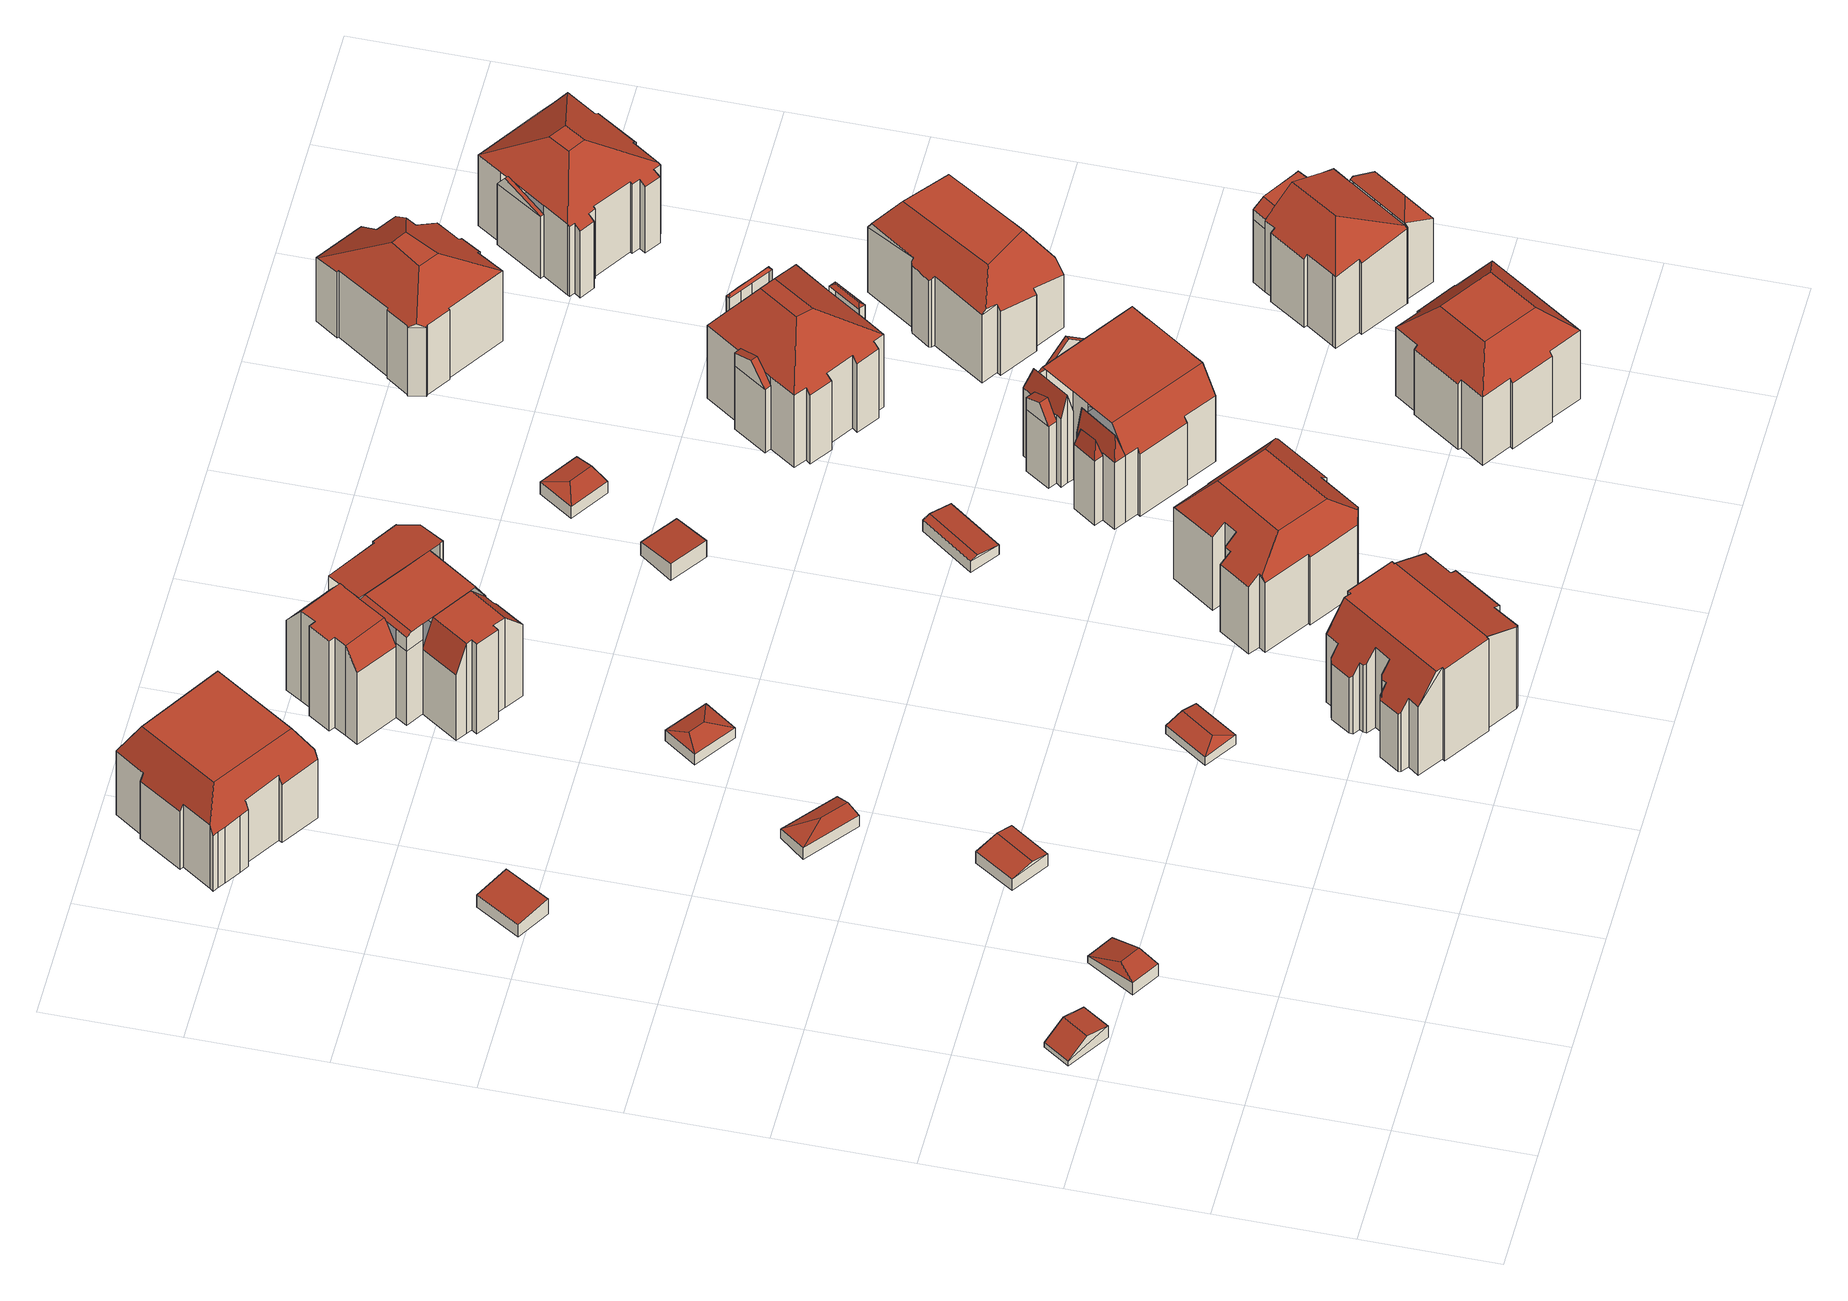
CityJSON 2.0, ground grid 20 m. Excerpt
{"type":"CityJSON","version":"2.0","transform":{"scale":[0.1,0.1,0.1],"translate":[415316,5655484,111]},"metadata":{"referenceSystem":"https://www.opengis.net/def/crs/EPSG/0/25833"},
"CityObjects":{
"building1":{"type":"Building","attributes":{"Dachtyp_tdc":"tdcGableRoof","Gemeindeschluessel":14612000,"Dachneigung":34.49,"QualitaetDacherkennung":37,"Geometrietyp2DReferenz":"3000","measuredHeight":3.22,"function":"31001_9998","roofType":"3100"},"geometry":[{"type":"Solid","lod":"2","boundaries":[[[[0,1,2,3]],[[1,4,5,2]],[[4,6,7,5]],[[6,0,3,7]],[[4,1,8]],[[0,6,9]],[[1,0,9,8]],[[6,4,8,9]],[[3,2,5,7]]]],"semantics":{"surfaces":[{"type":"WallSurface"},{"type":"RoofSurface"},{"type":"GroundSurface"}],"values":[[0,0,0,0,0,0,1,1,2]]}}]},
"building2":{"type":"Building","attributes":{"Dachtyp_tdc":"tdcHipAndGableRoof","Gemeindeschluessel":14612000,"Dachneigung":19.61,"QualitaetDacherkennung":31,"Geometrietyp2DReferenz":"3000","measuredHeight":3.05,"function":"31001_9998","roofType":"5000"},"geometry":[{"type":"Solid","lod":"2","boundaries":[[[[10,11,12,13]],[[11,14,15,12]],[[14,16,17,15]],[[16,10,13,17]],[[14,11,18]],[[10,16,19]],[[11,10,19,18]],[[16,14,18,19]],[[13,12,15,17]]]],"semantics":{"surfaces":[{"type":"WallSurface"},{"type":"RoofSurface"},{"type":"GroundSurface"}],"values":[[0,0,0,0,1,0,1,1,2]]}}]},
"building3":{"type":"Building","attributes":{"Dachtyp_tdc":"tdcPolyFlatRoof","Gemeindeschluessel":14612000,"Dachneigung":6.04,"QualitaetDacherkennung":73,"Geometrietyp2DReferenz":"3000","measuredHeight":3.06,"function":"31001_9998","roofType":"2100"},"geometry":[{"type":"Solid","lod":"2","boundaries":[[[[20,21,22,23]],[[21,24,25,22]],[[24,26,27,25]],[[26,20,23,27]],[[26,24,21,20]],[[23,22,25,27]]]],"semantics":{"surfaces":[{"type":"WallSurface"},{"type":"RoofSurface"},{"type":"GroundSurface"}],"values":[[0,0,0,0,1,2]]}}]},
"building4":{"type":"Building","attributes":{"Dachtyp_tdc":"tdcGableRoof","Gemeindeschluessel":14612000,"Dachneigung":10.09,"QualitaetDacherkennung":71,"Geometrietyp2DReferenz":"3000","measuredHeight":2.95,"function":"31001_9998","roofType":"3100"},"geometry":[{"type":"Solid","lod":"2","boundaries":[[[[28,29,30,31]],[[29,32,33,30]],[[32,34,35,33]],[[34,28,31,35]],[[32,29,36]],[[28,34,37]],[[29,28,37,36]],[[34,32,36,37]],[[31,30,33,35]]]],"semantics":{"surfaces":[{"type":"WallSurface"},{"type":"RoofSurface"},{"type":"GroundSurface"}],"values":[[0,0,0,0,0,0,1,1,2]]}}]},
"building5":{"type":"Building","attributes":{"Dachtyp_tdc":"tdcHipAndGableRoof","Gemeindeschluessel":14612000,"Dachneigung":10.4,"QualitaetDacherkennung":42,"Geometrietyp2DReferenz":"3000","measuredHeight":2.61,"function":"31001_9998","roofType":"5000"},"geometry":[{"type":"Solid","lod":"2","boundaries":[[[[38,39,40,41]],[[39,42,43,40]],[[42,44,45,43]],[[44,38,41,45]],[[42,39,46]],[[38,44,47]],[[39,38,47,46]],[[44,42,46,47]],[[41,40,43,45]]]],"semantics":{"surfaces":[{"type":"WallSurface"},{"type":"RoofSurface"},{"type":"GroundSurface"}],"values":[[0,0,0,0,1,0,1,1,2]]}}]},
"building6":{"type":"Building","attributes":{"Gemeindeschluessel":14612000,"Geometrietyp2DReferenz":"3000","function":"31001_9998","roofType":"9999"},"children":["building6-1","building6-2"]},
"building6-1":{"type":"BuildingPart","attributes":{"Dachtyp_tdc":"tdcCutTentRoof","Dachneigung":0.113,"QualitaetDacherkennung":73,"Geometrietyp2DReferenz":"3000","measuredHeight":17.44,"roofType":"9999"},"parents":["building6"],"geometry":[{"type":"MultiSurface","lod":"2","boundaries":[[[48,49,50,51]],[[49,52,53,50]],[[52,54,55,53]],[[54,56,57,55]],[[56,58,59,57]],[[58,60,61,59]],[[60,62,63,61]],[[62,64,65,63]],[[64,66,67,65]],[[66,68,69,67]],[[68,70,71,69]],[[72,73,74,75]],[[73,76,74]],[[77,78,79,80]],[[78,81,82,79]],[[81,83,84,82]],[[83,85,86,84]],[[85,87,88,86]],[[87,89,90,88]],[[89,91,92,90]],[[91,93,94,92]],[[93,95,96,94]],[[95,48,51,96]],[[72,70,68,66,64,62,97,98]],[[81,78,77,73,72,98,99]],[[91,89,87,85,83,81,99,100]],[[62,60,58,56,54,52,49,48,95,93,91,100,97]],[[100,99,98,97]],[[51,50,53,55,57,59,61,63,65,67,69,71,75,74,79,82,84,86,88,90,92,94,96]],[[70,72,75,71]]],"semantics":{"surfaces":[{"type":"WallSurface"},{"type":"RoofSurface"},{"type":"GroundSurface"}],"values":[0,0,0,0,0,0,0,0,0,0,0,0,0,0,0,0,0,0,0,0,0,0,0,1,1,1,1,1,2,0]}}]},
"building6-2":{"type":"BuildingPart","attributes":{"Dachtyp_tdc":"tdcPolyFlatRoof","Dachneigung":0,"QualitaetDacherkennung":0,"Geometrietyp2DReferenz":"3000","measuredHeight":3.01,"roofType":"9999"},"parents":["building6"],"geometry":[{"type":"MultiSurface","lod":"2","boundaries":[[[80,101,102,76]],[[76,102,103,74]],[[102,101,104,103]],[[101,80,79,104]],[[74,103,104,79]],[[74,79,80,76]]],"semantics":{"surfaces":[{"type":"RoofSurface"},{"type":"WallSurface"},{"type":"GroundSurface"},{"type":"ClosureSurface","isClosure":"1","QuelleClosure":"LoD1Solid"}],"values":[0,1,1,1,2,3]}}]},
"building7":{"type":"Building","attributes":{"Dachtyp_tdc":"tdcHipRoof","Gemeindeschluessel":14612000,"Dachneigung":21.15,"QualitaetDacherkennung":68,"Geometrietyp2DReferenz":"3000","measuredHeight":2.65,"function":"31001_9998","roofType":"3200"},"geometry":[{"type":"Solid","lod":"2","boundaries":[[[[105,106,107,108]],[[106,109,110,107]],[[109,111,112,110]],[[111,105,108,112]],[[109,106,113]],[[105,111,114]],[[106,105,114,113]],[[111,109,113,114]],[[108,107,110,112]]]],"semantics":{"surfaces":[{"type":"WallSurface"},{"type":"RoofSurface"},{"type":"GroundSurface"}],"values":[[0,0,0,0,1,1,1,1,2]]}}]},
"building8":{"type":"Building","attributes":{"Dachtyp_tdc":"tdcFreeFormRoof","Gemeindeschluessel":14612000,"Dachneigung":0.193,"QualitaetDacherkennung":29,"Geometrietyp2DReferenz":"3000","measuredHeight":18.1,"function":"31001_9998","roofType":"5000"},"geometry":[{"type":"Solid","lod":"2","boundaries":[[[[115,116,117,118]],[[116,119,120,117]],[[119,121,122,120]],[[121,123,124,122]],[[123,125,126,124]],[[125,127,128,126]],[[127,129,130,128]],[[129,131,132,130]],[[131,133,134,132]],[[133,135,136,134]],[[135,137,138,136]],[[137,139,140,138]],[[139,141,142,140]],[[141,143,144,142]],[[143,145,146,144]],[[145,147,148,146]],[[147,149,150,148]],[[149,151,152,150]],[[151,153,154,152]],[[153,155,156,154]],[[155,157,158,156]],[[157,159,160,158]],[[159,161,162,160]],[[161,163,164,162]],[[163,165,166,164]],[[165,167,168,166]],[[167,169,170,168]],[[169,171,172,170]],[[171,173,174,172]],[[173,175,176,174]],[[175,177,178,176]],[[177,179,180,178]],[[179,181,182,180]],[[181,183,184,182]],[[183,115,118,184]],[[185,153,151,149,147,145,143,141,139,137,135,133,131,129,127,125,123,121,119,116,115,186]],[[169,167,165,163,187,188,175,173,171]],[[188,187,161,159,157,155,185,186,183,181,179,177]],[[155,153,185]],[[177,175,188]],[[163,161,187]],[[115,183,186]],[[118,117,120,122,124,126,128,130,132,134,136,138,140,142,144,146,148,150,152,154,156,158,160,162,164,166,168,170,172,174,176,178,180,182,184]]]],"semantics":{"surfaces":[{"type":"WallSurface"},{"type":"RoofSurface"},{"type":"GroundSurface"}],"values":[[0,0,0,0,0,0,0,0,0,0,0,0,0,0,0,0,0,0,0,0,0,0,0,0,0,0,0,0,0,0,0,0,0,0,0,1,1,1,0,0,0,0,2]]}}]},
"building9":{"type":"Building","attributes":{"Dachtyp_tdc":"tdcFreeFormRoof","Gemeindeschluessel":14612000,"Dachneigung":17.11,"QualitaetDacherkennung":63,"Geometrietyp2DReferenz":"3000","measuredHeight":2.98,"function":"31001_9998","roofType":"5000"},"geometry":[{"type":"Solid","lod":"2","boundaries":[[[[189,190,191,192]],[[190,193,194,191]],[[193,195,196,194]],[[195,189,192,196]],[[197,195,193]],[[198,197,193,190]],[[198,190,189]],[[197,198,189,195]],[[192,191,194,196]]]],"semantics":{"surfaces":[{"type":"WallSurface"},{"type":"RoofSurface"},{"type":"GroundSurface"}],"values":[[0,0,0,0,1,1,1,1,2]]}}]},
"building10":{"type":"Building","attributes":{"Gemeindeschluessel":14612000,"Geometrietyp2DReferenz":"3000","function":"31001_9998","roofType":"9999"},"children":["building10-1","building10-2","building10-3","building10-4"]},
"building10-1":{"type":"BuildingPart","attributes":{"Dachtyp_tdc":"tdcPolyFlatRoof","Dachneigung":4.3,"QualitaetDacherkennung":44,"Geometrietyp2DReferenz":"3000","measuredHeight":17.84,"roofType":"2100"},"parents":["building10"],"geometry":[{"type":"MultiSurface","lod":"2","boundaries":[[[199,200,201,202]],[[200,203,204,201]],[[203,205,206,207,204]],[[205,203,200,199,208,209,210,211,212,213,214]],[[215,216,217,218,219,202,201,204,207]],[[210,209,218,217,220]],[[209,208,219,218]],[[208,199,202,219]]],"semantics":{"surfaces":[{"type":"WallSurface"},{"type":"RoofSurface"},{"type":"GroundSurface"}],"values":[0,0,0,1,2,0,0,0]}}]},
"building10-2":{"type":"BuildingPart","attributes":{"Dachtyp_tdc":"tdcCutGableRoof","Dachneigung":0.313,"QualitaetDacherkennung":72,"Geometrietyp2DReferenz":"3000","measuredHeight":17.72,"roofType":"9999"},"parents":["building10"],"geometry":[{"type":"MultiSurface","lod":"2","boundaries":[[[221,222,223,224,225]],[[222,226,227,228,223]],[[206,229,230,231,207]],[[206,232,233,234]],[[235,236,237,238,239,240,241]],[[242,233,232,243,241,240]],[[221,242,240,239,222]],[[222,239,238,226]],[[206,234,229]],[[231,244,245,224,223,228,246,215,207]]],"semantics":{"surfaces":[{"type":"WallSurface"},{"type":"RoofSurface"},{"type":"GroundSurface"}],"values":[0,0,0,1,1,1,0,0,0,2]}}]},
"building10-3":{"type":"BuildingPart","attributes":{"Dachtyp_tdc":"tdcCutGableRoof","Dachneigung":0.198,"QualitaetDacherkennung":55,"Geometrietyp2DReferenz":"3000","measuredHeight":17.69,"roofType":"9999"},"parents":["building10"],"geometry":[{"type":"MultiSurface","lod":"2","boundaries":[[[247,248,249,250]],[[248,251,252,249]],[[251,253,254,252]],[[253,225,224,254]],[[230,255,256,231]],[[255,257,258,256]],[[257,259,260,258]],[[259,261,262,260]],[[261,263,264,262]],[[263,265,266,264]],[[265,247,250,266]],[[261,259,257,255,230,267,268]],[[269,270,225,253,251]],[[268,269,251,248,247,265,263,261]],[[250,249,252,254,224,245,244,231,256,258,260,262,264,266]]],"semantics":{"surfaces":[{"type":"WallSurface"},{"type":"RoofSurface"},{"type":"GroundSurface"}],"values":[0,0,0,0,0,0,0,0,0,0,0,1,1,1,2]}}]},
"building10-4":{"type":"BuildingPart","attributes":{"Dachtyp_tdc":"tdcCutGableRoof","Dachneigung":0.087,"QualitaetDacherkennung":57,"Geometrietyp2DReferenz":"3000","measuredHeight":17.68,"roofType":"9999"},"parents":["building10"],"geometry":[{"type":"MultiSurface","lod":"2","boundaries":[[[271,272,273,274]],[[272,275,276,273]],[[275,277,278,276]],[[277,279,280,278]],[[279,281,282,280]],[[281,220,217,282]],[[227,283,284,228]],[[283,285,286,284]],[[285,287,288,286]],[[287,289,290,288]],[[289,271,274,290]],[[291,211,220,281,279,277,275]],[[285,283,227,292,237,293]],[[275,272,271,289,287,285,293,294,213,291]],[[274,273,276,278,280,282,217,216,215,246,228,284,286,288,290]]],"semantics":{"surfaces":[{"type":"WallSurface"},{"type":"RoofSurface"},{"type":"GroundSurface"}],"values":[0,0,0,0,0,0,0,0,0,0,0,1,1,1,2]}}]},
"building11":{"type":"Building","attributes":{"Dachtyp_tdc":"tdcFreeFormRoof","Gemeindeschluessel":14612000,"Dachneigung":0.218,"QualitaetDacherkennung":37,"Geometrietyp2DReferenz":"3000","measuredHeight":17.71,"function":"31001_9998","roofType":"5000"},"geometry":[{"type":"Solid","lod":"2","boundaries":[[[[295,296,297,298]],[[296,299,300,297]],[[299,301,302,300]],[[301,303,304,302]],[[303,305,306,304]],[[305,307,308,306]],[[307,309,310,308]],[[309,311,312,310]],[[311,313,314,312]],[[313,315,316,314]],[[315,317,318,316]],[[317,319,320,318]],[[319,321,322,320]],[[321,323,324,322]],[[323,325,326,324]],[[325,327,328,326]],[[327,329,330,328]],[[329,331,332,330]],[[331,333,334,332]],[[333,335,336,334]],[[335,295,298,336]],[[305,303,301,299,296,295,335,337,338,339,340,307]],[[317,315,313,311,309,340,339,341,342]],[[321,319,342,341,343,344,325,323]],[[343,338,337,333,331,329,327,344]],[[343,341,339,338]],[[319,317,342]],[[327,325,344]],[[309,307,340]],[[335,333,337]],[[298,297,300,302,304,306,308,310,312,314,316,318,320,322,324,326,328,330,332,334,336]]]],"semantics":{"surfaces":[{"type":"WallSurface"},{"type":"RoofSurface"},{"type":"GroundSurface"}],"values":[[0,0,0,0,0,0,0,0,0,0,0,0,0,0,0,0,0,0,0,0,0,1,1,1,1,1,0,0,0,0,2]]}}]},
"building12":{"type":"Building","attributes":{"Dachtyp_tdc":"tdcGableRoof","Gemeindeschluessel":14612000,"Dachneigung":11.76,"QualitaetDacherkennung":75,"Geometrietyp2DReferenz":"3000","measuredHeight":2.67,"function":"31001_9998","roofType":"3100"},"geometry":[{"type":"Solid","lod":"2","boundaries":[[[[345,346,347,348]],[[346,349,350,347]],[[349,351,352,350]],[[351,345,348,352]],[[349,346,353]],[[345,351,354]],[[346,345,354,353]],[[351,349,353,354]],[[348,347,350,352]]]],"semantics":{"surfaces":[{"type":"WallSurface"},{"type":"RoofSurface"},{"type":"GroundSurface"}],"values":[[0,0,0,0,0,0,1,1,2]]}}]},
"building13":{"type":"Building","attributes":{"Dachtyp_tdc":"tdcPolyFlatRoof","Gemeindeschluessel":14612000,"Dachneigung":6.35,"QualitaetDacherkennung":70,"Geometrietyp2DReferenz":"3000","measuredHeight":3.17,"function":"31001_9998","roofType":"2100"},"geometry":[{"type":"Solid","lod":"2","boundaries":[[[[355,356,357,358]],[[356,359,360,357]],[[359,361,362,360]],[[361,355,358,362]],[[361,359,356,355]],[[358,357,360,362]]]],"semantics":{"surfaces":[{"type":"WallSurface"},{"type":"RoofSurface"},{"type":"GroundSurface"}],"values":[[0,0,0,0,1,2]]}}]},
"building14":{"type":"Building","attributes":{"Dachtyp_tdc":"tdcHipAndGableRoof","Gemeindeschluessel":14612000,"Dachneigung":10.82,"QualitaetDacherkennung":45,"Geometrietyp2DReferenz":"3000","measuredHeight":2.87,"function":"31001_9998","roofType":"5000"},"geometry":[{"type":"Solid","lod":"2","boundaries":[[[[363,364,365,366]],[[364,367,368,365]],[[367,369,370,368]],[[369,363,366,370]],[[367,364,371]],[[363,369,372]],[[364,363,372,371]],[[369,367,371,372]],[[366,365,368,370]]]],"semantics":{"surfaces":[{"type":"WallSurface"},{"type":"RoofSurface"},{"type":"GroundSurface"}],"values":[[0,0,0,0,1,0,1,1,2]]}}]},
"building15":{"type":"Building","attributes":{"Gemeindeschluessel":14612000,"Geometrietyp2DReferenz":"3000","function":"31001_9998","roofType":"9999"},"children":["building15-1","building15-2","building15-3","building15-4","building15-5","building15-6","building15-7"]},
"building15-1":{"type":"BuildingPart","attributes":{"Dachtyp_tdc":"tdcFreeFormRoof","Dachneigung":74.05,"QualitaetDacherkennung":22,"Geometrietyp2DReferenz":"3000","measuredHeight":16.77,"roofType":"5000"},"parents":["building15"],"geometry":[{"type":"MultiSurface","lod":"2","boundaries":[[[373,374,375,376]],[[374,377,378,375]],[[377,379,380,378]],[[381,379,377]],[[382,381,377,374]],[[382,374,373]],[[381,382,373,379]],[[375,378,380,376]]],"semantics":{"surfaces":[{"type":"WallSurface"},{"type":"RoofSurface"},{"type":"GroundSurface"}],"values":[0,0,0,1,1,1,1,2]}}]},
"building15-2":{"type":"BuildingPart","attributes":{"Dachtyp_tdc":"tdcFreeFormRoof","Dachneigung":77.51,"QualitaetDacherkennung":41,"Geometrietyp2DReferenz":"3000","measuredHeight":15.84,"roofType":"5000"},"parents":["building15"],"geometry":[{"type":"MultiSurface","lod":"2","boundaries":[[[383,384,385,386]],[[384,387,388,385]],[[387,389,390,388]],[[391,389,387]],[[392,391,387,384]],[[392,384,383]],[[391,392,383,389]],[[386,385,388,390]]],"semantics":{"surfaces":[{"type":"WallSurface"},{"type":"RoofSurface"},{"type":"GroundSurface"}],"values":[0,0,0,1,1,1,1,2]}}]},
"building15-3":{"type":"BuildingPart","attributes":{"Dachtyp_tdc":"tdcFreeFormRoof","Dachneigung":76.27,"QualitaetDacherkennung":23,"Geometrietyp2DReferenz":"3000","measuredHeight":17.17,"roofType":"5000"},"parents":["building15"],"geometry":[{"type":"MultiSurface","lod":"2","boundaries":[[[393,394,390,389]],[[394,395,396,390]],[[395,397,398,396]],[[397,399,400,398]],[[401,402,403,404]],[[401,405,386,402]],[[405,406,383,386]],[[404,407,399,397,408]],[[397,395,394,393,406,405,401,408]],[[401,404,408]],[[390,396,398,400,409,403,402,386]]],"semantics":{"surfaces":[{"type":"WallSurface"},{"type":"RoofSurface"},{"type":"GroundSurface"}],"values":[0,0,0,0,0,0,0,1,1,1,2]}}]},
"building15-4":{"type":"BuildingPart","attributes":{"Dachtyp_tdc":"tdcFreeFormRoof","Dachneigung":75.45,"QualitaetDacherkennung":25,"Geometrietyp2DReferenz":"3000","measuredHeight":17.37,"roofType":"5000"},"parents":["building15"],"geometry":[{"type":"MultiSurface","lod":"2","boundaries":[[[410,411,412,413]],[[411,414,415,412]],[[414,416,415]],[[417,418,419,420]],[[418,421,422,419]],[[421,423,424,422]],[[423,425,426,424]],[[427,410,413,428]],[[423,421,429]],[[421,418,417,430,414,411,410,429]],[[410,427,431,425,423,429]],[[413,412,415,419,422,424,426,432,428]]],"semantics":{"surfaces":[{"type":"WallSurface"},{"type":"RoofSurface"},{"type":"GroundSurface"}],"values":[0,0,0,0,0,0,0,0,1,1,1,2]}}]},
"building15-5":{"type":"BuildingPart","attributes":{"Dachtyp_tdc":"tdcCutGableRoof","Dachneigung":0.271,"QualitaetDacherkennung":63,"Geometrietyp2DReferenz":"3000","measuredHeight":17.45,"roofType":"9999"},"parents":["building15"],"geometry":[{"type":"MultiSurface","lod":"2","boundaries":[[[433,380,379]],[[433,434,435,380]],[[434,436,437,435]],[[436,438,439,437]],[[438,440,441,439]],[[440,442,443,441]],[[442,444,445,443]],[[444,404,403,445]],[[446,447,427,428,400,399]],[[448,449,450,426,425]],[[449,451,450]],[[452,453,454]],[[452,455,456,453]],[[455,457,458,456]],[[457,459,376,458]],[[459,373,376]],[[457,455,452,460,461,449,448,462]],[[463,404,444,442,440,438,436,434]],[[462,447,446,463,434,433,459,457]],[[380,435,437,439,441,443,445,403,409,400,428,432,426,450,453,456,458,376]]],"semantics":{"surfaces":[{"type":"WallSurface"},{"type":"RoofSurface"},{"type":"GroundSurface"}],"values":[0,0,0,0,0,0,0,0,0,0,0,0,0,0,0,0,1,1,1,2]}}]},
"building15-6":{"type":"BuildingPart","attributes":{"Dachtyp_tdc":"tdcGableRoof","Dachneigung":41.35,"QualitaetDacherkennung":12,"Geometrietyp2DReferenz":"3000","measuredHeight":17.01,"roofType":"3100"},"parents":["building15"],"geometry":[{"type":"MultiSurface","lod":"2","boundaries":[[[451,464,465,450]],[[464,466,467,465]],[[466,454,453,467]],[[466,464,468]],[[464,451,461,469,468]],[[454,466,468,469,460]],[[450,465,467,453]]],"semantics":{"surfaces":[{"type":"WallSurface"},{"type":"RoofSurface"},{"type":"GroundSurface"}],"values":[0,0,0,0,1,1,2]}}]},
"building15-7":{"type":"BuildingPart","attributes":{"Dachtyp_tdc":"tdcGableRoof","Dachneigung":63.51,"QualitaetDacherkennung":30,"Geometrietyp2DReferenz":"3000","measuredHeight":15.53,"roofType":"3100"},"parents":["building15"],"geometry":[{"type":"MultiSurface","lod":"2","boundaries":[[[470,471,472,473]],[[471,420,419,472]],[[416,470,473,415]],[[416,430,474,475,470]],[[476,475,474,477]],[[477,417,420]],[[471,476,477,420]],[[470,475,476,471]],[[473,472,419,415]]],"semantics":{"surfaces":[{"type":"WallSurface"},{"type":"RoofSurface"},{"type":"GroundSurface"}],"values":[0,0,0,1,1,0,0,0,2]}}]},
"building16":{"type":"Building","attributes":{"Dachtyp_tdc":"tdcCutTentRoof","Gemeindeschluessel":14612000,"Dachneigung":46.52,"QualitaetDacherkennung":58,"Geometrietyp2DReferenz":"3000","measuredHeight":17.8,"function":"31001_9998","roofType":"9999"},"geometry":[{"type":"Solid","lod":"2","boundaries":[[[[478,479,480,481]],[[479,482,483,480]],[[482,484,485,483]],[[484,486,487,485]],[[486,488,489,487]],[[488,490,491,489]],[[490,492,493,491]],[[492,494,495,493]],[[494,496,497,495]],[[496,498,499,497]],[[498,500,501,499]],[[500,502,503,501]],[[502,504,505,503]],[[504,506,507,505]],[[506,508,509,507]],[[508,478,481,509]],[[492,490,488,486,484,482,510,511]],[[502,500,498,496,494,492,511,512]],[[504,502,512,513]],[[482,479,478,508,506,504,513,510]],[[513,512,511,510]],[[481,480,483,485,487,489,491,493,495,497,499,501,503,505,507,509]]]],"semantics":{"surfaces":[{"type":"WallSurface"},{"type":"RoofSurface"},{"type":"GroundSurface"}],"values":[[0,0,0,0,0,0,0,0,0,0,0,0,0,0,0,0,1,1,1,1,1,2]]}}]},
"building17":{"type":"Building","attributes":{"Gemeindeschluessel":14612000,"Geometrietyp2DReferenz":"3000","function":"31001_9998","roofType":"9999"},"children":["building17-1","building17-2","building17-3","building17-4"]},
"building17-1":{"type":"BuildingPart","attributes":{"Dachtyp_tdc":"tdcGableRoof","Dachneigung":54.21,"QualitaetDacherkennung":34,"Geometrietyp2DReferenz":"3000","measuredHeight":16.14,"roofType":"3100"},"parents":["building17"],"geometry":[{"type":"MultiSurface","lod":"2","boundaries":[[[514,515,516,517]],[[515,518,519,516]],[[520,514,517,521]],[[514,520,522,523,524]],[[525,526,524,523]],[[515,526,525,518]],[[514,524,526,515]],[[525,527,518]],[[517,516,519,521]]],"semantics":{"surfaces":[{"type":"WallSurface"},{"type":"RoofSurface"},{"type":"GroundSurface"}],"values":[0,0,0,1,1,0,0,0,2]}}]},
"building17-2":{"type":"BuildingPart","attributes":{"Dachtyp_tdc":"tdcFreeFormRoof","Dachneigung":52.61,"QualitaetDacherkennung":27,"Geometrietyp2DReferenz":"3000","measuredHeight":17.06,"roofType":"5000"},"parents":["building17"],"geometry":[{"type":"MultiSurface","lod":"2","boundaries":[[[528,529,530,531]],[[529,532,533,530]],[[532,534,535,533]],[[534,536,537,535]],[[536,538,539,540,537]],[[528,531,541]],[[542,538,536]],[[536,534,532,529,543,542]],[[543,529,528]],[[542,543,528,538]],[[530,533,535,537,540,531]]],"semantics":{"surfaces":[{"type":"WallSurface"},{"type":"RoofSurface"},{"type":"GroundSurface"}],"values":[0,0,0,0,0,0,1,1,1,1,2]}}]},
"building17-3":{"type":"BuildingPart","attributes":{"Dachtyp_tdc":"tdcCutTentRoof","Dachneigung":35.79,"QualitaetDacherkennung":46,"Geometrietyp2DReferenz":"3000","measuredHeight":19.38,"roofType":"9999"},"parents":["building17"],"geometry":[{"type":"MultiSurface","lod":"2","boundaries":[[[544,545,546,547]],[[545,548,549,546]],[[548,550,551,549]],[[550,552,553,551]],[[552,554,555,553]],[[554,556,557,555]],[[556,558,521,557]],[[558,520,521]],[[527,559,519,518]],[[559,560,561,519]],[[560,541,531,561]],[[539,562,563,540]],[[562,564,565,563]],[[566,567,568,569]],[[567,570,571,568]],[[570,572,573,571]],[[572,574,575,573]],[[574,544,547,575]],[[560,559,527,522,558,556,576,577]],[[562,539,541,560,577,578]],[[570,567,566,564,562,578,579]],[[556,554,552,550,548,545,544,574,572,570,579,576]],[[579,578,577,576]],[[547,546,549,551,553,555,557,521,519,561,531,540,563,565,569,568,571,573,575]]],"semantics":{"surfaces":[{"type":"WallSurface"},{"type":"RoofSurface"},{"type":"GroundSurface"}],"values":[0,0,0,0,0,0,0,0,0,0,0,0,0,0,0,0,0,0,1,1,1,1,1,2]}}]},
"building17-4":{"type":"BuildingPart","attributes":{"Dachtyp_tdc":"tdcFreeFormRoof","Dachneigung":39.53,"QualitaetDacherkennung":14,"Geometrietyp2DReferenz":"3000","measuredHeight":15.85,"roofType":"5000"},"parents":["building17"],"geometry":[{"type":"MultiSurface","lod":"2","boundaries":[[[580,581,582,583]],[[581,584,568,582]],[[584,585,566,569,568]],[[586,580,583,565,564]],[[587,585,584,581]],[[588,587,581,580]],[[588,580,586]],[[587,588,586,585]],[[583,582,568,569,565]]],"semantics":{"surfaces":[{"type":"WallSurface"},{"type":"RoofSurface"},{"type":"GroundSurface"}],"values":[0,0,0,0,1,1,1,1,2]}}]},
"building18":{"type":"Building","attributes":{"Dachtyp_tdc":"tdcFreeFormRoof","Gemeindeschluessel":14612000,"Dachneigung":37,"QualitaetDacherkennung":23,"Geometrietyp2DReferenz":"3000","measuredHeight":17.72,"function":"31001_9998","roofType":"5000"},"geometry":[{"type":"Solid","lod":"2","boundaries":[[[[589,590,591,592]],[[590,593,594,591]],[[593,595,596,594]],[[595,597,598,596]],[[597,599,600,598]],[[599,601,602,600]],[[601,603,604,602]],[[603,605,606,604]],[[605,607,608,606]],[[607,609,610,608]],[[609,611,612,610]],[[611,613,614,612]],[[613,615,616,614]],[[615,617,618,616]],[[617,619,620,618]],[[619,621,622,620]],[[623,599,597,595,593,624,625,626]],[[601,623,626,627,628,613,611,609,607,605,603]],[[619,617,615,628,627,629,630,621]],[[589,631,632,633,634,630,629,625,624,590]],[[627,626,625,629]],[[634,621,630]],[[601,599,623]],[[615,613,628]],[[593,590,624]],[[622,635,636,637,638,592,591,594,596,598,600,602,604,606,608,610,612,614,616,618,620]],[[621,634,635,622]],[[634,633,636,635]],[[633,632,637,636]],[[632,631,638,637]],[[631,589,592,638]]]],"semantics":{"surfaces":[{"type":"WallSurface"},{"type":"RoofSurface"},{"type":"GroundSurface"}],"values":[[0,0,0,0,0,0,0,0,0,0,0,0,0,0,0,0,1,1,1,1,1,0,0,0,0,2,0,0,0,0,0]]}}]},
"building19":{"type":"Building","attributes":{"Dachtyp_tdc":"tdcFreeFormRoof","Gemeindeschluessel":14612000,"Dachneigung":0.088,"QualitaetDacherkennung":44,"Geometrietyp2DReferenz":"3000","measuredHeight":17.46,"function":"31001_9998","roofType":"5000"},"geometry":[{"type":"Solid","lod":"2","boundaries":[[[[639,640,641,642]],[[640,643,644,641]],[[645,646,647,648,649,650,651,652,653,654,655]],[[656,657,640,639,658,659,646,645]],[[660,661,662,663,664,643,657,656,665,666,667,668,669]],[[655,654,670,671,672,673,674,666,665]],[[665,656,645,655]],[[674,667,666]],[[643,640,657]],[[653,670,654]],[[659,647,646]],[[644,675,676,677,678,679,680,681,682,683,684,685,686,687,688,689,690,691,692,693,694,695,696,642,641]],[[643,664,675,644]],[[664,663,676,675]],[[663,662,677,676]],[[662,661,678,677]],[[661,660,679,678]],[[660,669,680,679]],[[669,668,681,680]],[[668,667,682,681]],[[667,674,683,682]],[[674,673,684,683]],[[673,672,685,684]],[[672,671,686,685]],[[671,670,687,686]],[[670,653,688,687]],[[653,652,689,688]],[[652,651,690,689]],[[651,650,691,690]],[[650,649,692,691]],[[649,648,693,692]],[[648,647,694,693]],[[647,659,695,694]],[[659,658,696,695]],[[658,639,642,696]]]],"semantics":{"surfaces":[{"type":"WallSurface"},{"type":"RoofSurface"},{"type":"GroundSurface"}],"values":[[0,0,1,1,1,1,1,0,0,0,0,2,0,0,0,0,0,0,0,0,0,0,0,0,0,0,0,0,0,0,0,0,0,0,0]]}}]},
"building20":{"type":"Building","attributes":{"Gemeindeschluessel":14612000,"Geometrietyp2DReferenz":"3000","function":"31001_9998","roofType":"9999"},"children":["building20-1","building20-2","building20-3"]},
"building20-1":{"type":"BuildingPart","attributes":{"Dachtyp_tdc":"tdcHipAndGableRoof","Dachneigung":58.73,"QualitaetDacherkennung":25,"Geometrietyp2DReferenz":"3000","measuredHeight":16.7,"roofType":"5000"},"parents":["building20"],"geometry":[{"type":"MultiSurface","lod":"2","boundaries":[[[697,698,699,700]],[[698,701,702,699]],[[701,703,704,702]],[[703,705,706,704]],[[705,707,708,706]],[[707,709,710,711,708]],[[712,713,714,715,716]],[[713,697,700,714]],[[717,709,707,705,703,718]],[[703,701,698,697,718]],[[697,713,712,717,718]],[[700,699,702,704,706,708,711,719,715,714]]],"semantics":{"surfaces":[{"type":"WallSurface"},{"type":"RoofSurface"},{"type":"GroundSurface"}],"values":[0,0,0,0,0,0,0,0,1,1,1,2]}}]},
"building20-2":{"type":"BuildingPart","attributes":{"Dachtyp_tdc":"tdcHipAndGableRoof","Dachneigung":21.37,"QualitaetDacherkennung":37,"Geometrietyp2DReferenz":"3000","measuredHeight":17.91,"roofType":"5000"},"parents":["building20"],"geometry":[{"type":"MultiSurface","lod":"2","boundaries":[[[720,721,722,723]],[[721,724,725,722]],[[724,726,727,728,725]],[[729,730,731,732,733]],[[730,716,715,731]],[[710,734,735,711]],[[734,736,737,735]],[[736,738,739,737]],[[738,740,741,739]],[[740,742,743,741]],[[742,720,723,743]],[[738,736,734,710,744,745]],[[744,716,730,729,746,745]],[[746,747,726,724,721,720,742,740,738,745]],[[723,722,725,728,748,732,731,715,719,711,735,737,739,741,743]]],"semantics":{"surfaces":[{"type":"WallSurface"},{"type":"RoofSurface"},{"type":"GroundSurface"}],"values":[0,0,0,0,0,0,0,0,0,0,0,1,1,1,2]}}]},
"building20-3":{"type":"BuildingPart","attributes":{"Dachtyp_tdc":"tdcCutGableRoof","Dachneigung":2.46,"QualitaetDacherkennung":23,"Geometrietyp2DReferenz":"3000","measuredHeight":15.68,"roofType":"9999"},"parents":["building20"],"geometry":[{"type":"MultiSurface","lod":"2","boundaries":[[[749,750,751,752,753,754]],[[727,726,755,756,757]],[[757,756,750,749,754,758]],[[732,748,728,759,760]],[[727,757,759,728]],[[757,758,760,759]],[[758,733,732,760]],[[733,758,754,753]],[[750,756,755,747,751]]],"semantics":{"surfaces":[{"type":"RoofSurface"},{"type":"WallSurface"},{"type":"GroundSurface"}],"values":[0,1,1,2,1,1,1,0,0]}}]},
"building21":{"type":"Building","attributes":{"Gemeindeschluessel":14612000,"Geometrietyp2DReferenz":"3000","function":"31001_9998","roofType":"9999"},"children":["building21-1","building21-2"]},
"building21-1":{"type":"BuildingPart","attributes":{"Dachtyp_tdc":"tdcCutTentRoof","Dachneigung":29.11,"QualitaetDacherkennung":67,"Geometrietyp2DReferenz":"3000","measuredHeight":17.79,"roofType":"9999"},"parents":["building21"],"geometry":[{"type":"MultiSurface","lod":"2","boundaries":[[[761,762,763,764]],[[762,765,766,763]],[[765,767,768,766]],[[767,769,770,768]],[[769,771,772,770]],[[771,773,774,772]],[[773,775,776,774]],[[775,777,778,776]],[[777,779,780,778]],[[779,781,782,780]],[[781,783,784,782]],[[783,785,786,784]],[[785,787,788,786]],[[787,789,788]],[[790,791,792]],[[790,793,794,791]],[[793,795,796,794]],[[795,797,798,796]],[[797,799,800,798]],[[799,801,802,800]],[[801,803,804,802]],[[803,805,806,804]],[[805,807,808,806]],[[807,809,810,808]],[[809,811,812,810]],[[811,813,814,812]],[[813,761,764,814]],[[793,790,815,816,787,785,817,818]],[[799,797,795,793,818,819]],[[809,807,805,803,801,799,819,820]],[[785,783,781,779,777,775,773,771,769,767,765,762,761,813,811,809,820,817]],[[820,819,818,817]],[[764,763,766,768,770,772,774,776,778,780,782,784,786,788,791,794,796,798,800,802,804,806,808,810,812,814]]],"semantics":{"surfaces":[{"type":"WallSurface"},{"type":"RoofSurface"},{"type":"GroundSurface"}],"values":[0,0,0,0,0,0,0,0,0,0,0,0,0,0,0,0,0,0,0,0,0,0,0,0,0,0,0,1,1,1,1,1,2]}}]},
"building21-2":{"type":"BuildingPart","attributes":{"Dachtyp_tdc":"tdcGableRoof","Dachneigung":16.32,"QualitaetDacherkennung":16,"Geometrietyp2DReferenz":"3000","measuredHeight":14.19,"roofType":"3100"},"parents":["building21"],"geometry":[{"type":"MultiSurface","lod":"2","boundaries":[[[789,821,822,788]],[[821,823,824,822]],[[823,792,791,824]],[[823,821,825]],[[821,789,816,826,825]],[[792,823,825,826,815]],[[788,822,824,791]]],"semantics":{"surfaces":[{"type":"WallSurface"},{"type":"RoofSurface"},{"type":"GroundSurface"}],"values":[0,0,0,0,1,1,2]}}]}
},
"vertices":[
[90,440,47],[64,401,47],[64,401,24],[90,440,24],[3,441,32],[3,441,24],[29,480,32],[29,480,24],[32,422,56],[58,461,56],
[186,361,49],[145,386,49],[145,386,25],[186,361,25],[189,458,37],[189,458,25],[229,434,37],[229,434,25],[173,409,55],[203,391,55],
[126,1179,38],[77,1208,32],[77,1208,8],[126,1179,8],[117,1274,32],[117,1274,8],[166,1245,38],[166,1245,8],
[389,608,44],[350,550,44],[350,550,20],[389,608,20],[296,586,42],[296,586,20],[334,644,42],[334,644,20],[328,565,49],[367,623,49],
[363,810,41],[289,869,41],[289,869,19],[363,810,19],[319,907,37],[319,907,19],[393,847,37],[393,847,19],[343,858,45],[379,829,45],
[161,1554,151],[109,1588,149],[109,1588,23],[161,1554,23],[106,1583,134],[106,1583,23],[93,1591,134],[93,1591,23],[70,1606,133],[70,1606,23],[60,1613,133],[60,1613,23],[52,1618,132],[52,1618,23],[56,1623,147],[56,1623,23],[85,1667,147],[85,1667,23],[80,1670,136],[80,1670,23],[122,1734,136],[122,1734,23],[127,1731,148],[127,1731,23],[157,1775,148],[199,1748,149],[199,1748,23],[157,1775,23],[199,1748,53],[274,1699,152],[274,1699,153],[274,1699,23],[274,1699,53],[316,1671,153],[316,1671,23],[287,1626,152],[287,1626,23],[291,1623,143],[291,1623,23],[249,1559,142],[249,1559,23],[244,1562,153],[244,1562,23],[215,1518,153],[215,1518,23],[212,1513,138],[212,1513,23],[158,1549,136],[158,1549,23],[88,1626,197],[164,1742,197],[284,1666,197],[206,1547,197],
[277,1704,53],[202,1752,53],[202,1752,23],[277,1704,23],
[662,420,39],[619,356,39],[619,356,20],[662,420,20],[573,387,36],[573,387,20],[617,451,36],[617,451,20],[605,384,46],[639,434,46],
[619,107,155],[631,123,156],[631,123,21],[619,107,21],[621,131,137],[621,131,21],[620,135,133],[620,135,21],[640,164,132],[640,164,21],[644,165,137],[644,165,21],[654,159,154],[654,159,21],[658,166,153],[658,166,21],[663,167,158],[663,167,21],[674,159,178],[674,159,21],[690,182,179],[690,182,21],[678,191,157],[678,191,21],[678,196,153],[678,196,21],[682,202,152],[682,202,21],[672,208,135],[672,208,21],[672,214,130],[672,214,21],[691,242,130],[691,242,21],[697,244,136],[697,244,21],[708,237,154],[708,237,21],[720,256,155],[720,256,21],[756,231,202],[756,231,21],[760,236,202],[760,236,21],[825,191,202],[825,191,21],[822,187,202],[822,187,21],[869,155,180],[869,155,21],[843,115,179],[843,115,21],[851,110,176],[851,110,21],[803,39,176],[803,39,21],[795,45,179],[795,45,21],[770,7,180],[770,7,21],[766,7,181],[766,7,21],[721,38,202],[721,38,21],[718,34,202],[718,34,21],[652,79,202],[652,79,21],[655,82,202],[655,82,21],[747,238,202],[646,89,202],[823,186,202],[722,37,202],
[519,1055,34],[485,1007,34],[485,1007,14],[519,1055,14],[426,1049,34],[426,1049,14],[460,1097,34],[460,1097,14],[455,1064,43],[478,1048,43],
[596,1495,195],[602,1464,196],[602,1464,21],[596,1495,21],[577,1427,200],[577,1427,21],[572,1430,200],[572,1430,167],[572,1430,21],[559,1519,195],[557,1516,195],[486,1562,195],[473,1544,197],[473,1543,197],[465,1531,198],[452,1512,200],[452,1512,21],[473,1543,21],[486,1562,21],[557,1516,21],[559,1519,21],[486,1562,166],
[427,1420,167],[402,1436,167],[402,1436,21],[427,1420,21],[427,1420,148],[413,1453,167],[413,1453,161],[413,1453,21],[522,1356,167],[522,1356,166],[522,1356,21],[557,1440,199],[507,1366,199],[522,1356,168],[452,1512,195],[426,1472,195],[425,1470,195],[413,1453,195],[402,1436,195],[410,1431,198],[461,1506,198],[427,1420,198],[522,1464,198],[500,1371,21],[442,1409,21],[426,1472,21],
[408,1342,198],[414,1350,198],[414,1350,21],[408,1342,21],[406,1355,198],[406,1355,21],[391,1366,149],[391,1366,21],[514,1344,166],[514,1344,21],[518,1341,160],[518,1341,21],[489,1298,161],[489,1298,21],[463,1316,198],[463,1316,21],[446,1328,198],[446,1328,21],[440,1320,198],[440,1320,21],[522,1357,167],[500,1371,198],[442,1409,198],[433,1416,167],
[390,1566,198],[399,1560,198],[399,1560,21],[390,1566,21],[413,1582,198],[413,1582,21],[428,1606,158],[428,1606,21],[474,1575,159],[474,1575,21],[471,1571,166],[471,1571,21],[354,1492,162],[354,1492,21],[366,1511,198],[366,1511,21],[377,1528,198],[377,1528,21],[369,1534,198],[369,1534,21],[473,1543,198],[415,1456,167],[426,1472,198],[452,1512,198],
[780,376,153],[811,422,153],[811,422,21],[780,376,21],[827,411,165],[827,411,21],[833,420,165],[833,420,21],[850,409,179],[850,409,21],[863,428,179],[863,428,21],[846,440,165],[846,440,21],[890,504,161],[890,504,21],[945,466,161],[945,466,21],[948,470,155],[948,470,21],[1004,432,154],[1004,432,21],[1001,428,161],[1001,428,21],[1046,398,156],[1046,398,21],[994,319,154],[994,319,21],[985,325,163],[985,325,21],[945,265,162],[945,265,21],[920,260,155],[920,260,21],[850,308,154],[850,308,21],[852,311,158],[852,311,21],[788,355,158],[788,355,21],[795,365,166],[795,365,21],[792,360,166],[847,351,199],[916,450,199],[888,502,164],[987,401,198],[1042,400,160],[918,301,198],[934,263,169],
[940,819,37],[882,740,37],[882,740,18],[940,819,18],[842,769,40],[842,769,18],[900,848,40],[900,848,18],[852,762,44],[910,841,44],
[745,1156,42],[781,1205,35],[781,1205,10],[745,1156,10],[833,1168,35],[833,1168,10],[797,1119,42],[797,1119,10],
[880,1273,32],[824,1310,32],[824,1310,9],[880,1273,9],[858,1360,33],[858,1360,9],[913,1323,33],[913,1323,9],[863,1321,38],[897,1299,38],
[1182,608,175],[1189,603,175],[1189,603,22],[1182,608,22],[1140,531,175],[1140,531,22],[1133,536,175],[1133,536,22],[1139,537,189],[1183,602,189],
[970,619,148],[958,627,148],[958,627,22],[970,619,22],[982,661,148],[982,661,22],[993,654,148],[993,654,22],[983,652,179],[968,629,180],
[993,654,153],[993,654,152],[998,661,153],[998,661,22],[1007,656,195],[1007,656,22],[1015,650,153],[1015,650,22],[957,600,153],[957,600,22],[973,589,22],[973,589,153],[970,619,154],[970,619,153],[988,610,153],[970,602,193],[988,610,22],
[1024,680,195],[1015,686,156],[1015,686,22],[1024,680,22],[1021,694,156],[1021,694,22],[1021,694,143],[1045,729,156],[1045,729,155],[1045,729,22],[1045,729,143],[1059,748,156],[1059,748,22],[1075,737,156],[1075,737,22],[1076,737,156],[1076,737,22],[1032,674,156],[1032,674,22],[1061,734,195],[1024,699,156],[1066,723,156],[1066,723,22],
[1133,536,196],[1121,518,196],[1121,518,22],[1106,497,152],[1106,497,22],[1060,529,152],[1060,529,22],[1057,524,144],[1057,524,22],[988,572,144],[988,572,22],[991,576,152],[991,576,22],[1015,650,196],[1032,674,196],[1076,737,162],[1093,725,162],[1093,725,22],[1093,725,159],[1162,677,162],[1162,677,22],[1162,677,153],[1208,646,162],[1208,646,22],[1199,632,195],[1199,632,22],[1182,608,196],[1154,683,162],[1096,722,162],[1066,723,195],[988,610,196],
[1097,730,158],[1097,730,22],[1166,682,153],[1166,682,22],[1130,707,192],[1126,702,192],
[1009,702,143],[1033,738,143],[1033,738,22],[1009,702,22],[1030,708,177],[1018,716,177],[1033,738,167],[1045,729,167],
[1219,118,150],[1222,122,155],[1222,122,21],[1219,118,21],[1181,150,155],[1181,150,21],[1205,185,155],[1205,185,21],[1201,188,150],[1201,188,21],[1249,259,150],[1249,259,21],[1253,256,155],[1253,256,21],[1277,291,155],[1277,291,21],[1313,266,155],[1313,266,21],[1316,271,150],[1316,271,21],[1372,233,151],[1372,233,21],[1369,229,156],[1369,229,21],[1422,193,156],[1422,193,21],[1326,51,156],[1326,51,21],[1281,82,155],[1281,82,21],[1278,78,150],[1278,78,21],[1239,161,199],[1288,233,199],[1364,182,199],[1315,109,199],
[985,1083,147],[1018,1132,147],[1018,1132,23],[985,1083,23],[1027,1126,147],[1027,1126,23],[994,1077,147],[994,1077,23],[1002,1088,165],[1009,1099,184],[1000,1105,184],[1027,1126,173],[1018,1132,173],[1027,1126,166],
[1097,1158,189],[1101,1163,189],[1101,1163,23],[1097,1158,23],[1123,1148,189],[1123,1148,23],[1139,1137,189],[1139,1137,23],[1165,1120,189],[1165,1120,23],[1161,1114,189],[1161,1114,166],[1161,1114,23],[1097,1158,166],[1160,1119,193],[1102,1158,193],
[1049,972,158],[1055,980,166],[1055,980,23],[1049,972,23],[1016,1006,166],[1016,1006,23],[1010,998,159],[1010,998,23],[979,1020,158],[979,1020,23],[985,1027,165],[985,1027,23],[968,1039,165],[968,1039,23],[994,1077,165],[1027,1126,165],[1064,1180,166],[1064,1180,23],[1197,1090,166],[1197,1090,23],[1160,1036,166],[1160,1036,23],[1128,988,166],[1129,988,166],[1129,988,23],[1128,988,23],[1101,948,166],[1101,948,23],[1086,958,166],[1086,958,23],[1080,950,159],[1080,950,23],[1060,1058,217],[1099,1116,217],[1123,1102,215],[1082,1040,215],
[1169,1030,177],[1137,982,177],[1137,982,23],[1169,1030,23],[1129,988,177],[1128,988,177],[1160,1036,177],[1136,990,181],[1162,1028,181],
[1058,1681,156],[1056,1683,154],[1056,1683,25],[1058,1681,25],[1079,1717,150],[1079,1717,25],[1147,1671,150],[1147,1671,25],[1130,1646,169],[1130,1646,25],[1159,1627,168],[1159,1627,25],[1138,1595,182],[1138,1595,25],[1170,1573,157],[1170,1573,25],[1146,1538,159],[1146,1538,25],[1151,1535,156],[1151,1535,25],[1131,1505,158],[1131,1505,25],[1127,1508,161],[1127,1508,25],[1100,1467,163],[1100,1467,25],[1018,1522,163],[1018,1522,25],[1017,1520,162],[1017,1520,25],[983,1543,162],[983,1543,25],[980,1543,161],[980,1543,25],[1148,1610,181],[1077,1714,152],[1083,1615,201],[1106,1600,201],[1077,1550,202],[1099,1468,164],[1048,1569,202],[978,1556,167],[1003,1601,161],[1001,1602,159],[978,1569,161],[975,1568,160],[975,1568,25],[978,1569,25],[1001,1602,25],[1003,1601,25],
[1372,971,130],[1402,950,125],[1402,950,20],[1372,971,20],[1412,920,135],[1412,920,20],[1314,972,195],[1296,1010,161],[1250,942,159],[1247,944,155],[1242,942,153],[1222,915,150],[1223,911,153],[1227,908,157],[1175,831,155],[1181,828,161],[1228,835,195],[1375,923,195],[1410,928,148],[1370,969,134],[1300,1016,148],[1347,822,141],[1349,826,141],[1347,827,146],[1389,890,141],[1392,888,136],[1300,804,195],[1306,762,145],[1324,789,144],[1337,781,116],[1359,814,114],[1198,816,155],[1194,810,146],[1248,774,130],[1251,779,138],[1297,748,124],[1392,888,20],[1389,890,20],[1347,827,20],[1349,826,20],[1347,822,20],[1359,814,20],[1337,781,20],[1324,789,20],[1297,748,20],[1251,779,20],[1248,774,20],[1194,810,20],[1198,816,20],[1175,831,20],[1227,908,20],[1223,911,20],[1222,915,20],[1242,942,20],[1247,944,20],[1250,942,20],[1300,1016,20],[1370,969,20],
[1515,375,187],[1517,367,177],[1517,367,20],[1515,375,20],[1534,356,145],[1534,356,20],[1488,289,145],[1488,289,20],[1446,318,174],[1446,318,20],[1443,313,169],[1443,313,20],[1442,314,169],[1442,314,167],[1442,314,20],[1505,406,175],[1509,403,178],[1509,403,20],[1505,406,20],[1505,406,170],[1445,318,175],[1482,326,187],[1445,318,20],
[1369,437,155],[1405,491,155],[1405,491,20],[1369,437,20],[1410,487,160],[1410,487,20],[1420,502,160],[1420,502,144],[1420,502,20],[1505,445,178],[1523,433,170],[1523,433,20],[1505,445,20],[1505,445,144],[1374,360,160],[1374,360,20],[1377,364,164],[1377,364,20],[1342,388,160],[1342,388,20],[1346,393,160],[1346,393,20],[1374,434,160],[1374,434,20],[1445,318,170],[1414,405,200],[1461,475,200],[1431,495,171],[1461,475,20],
[1497,479,177],[1449,511,175],[1436,492,175],[1461,475,176],[1488,456,177],[1502,476,177],[1420,502,163],[1434,522,163],[1434,522,144],[1519,464,145],[1434,522,20],[1519,464,20],
[1320,1304,154],[1298,1319,154],[1298,1319,24],[1320,1304,24],[1304,1328,160],[1304,1328,24],[1293,1336,160],[1293,1336,24],[1295,1339,162],[1295,1339,24],[1240,1376,163],[1240,1376,24],[1238,1373,161],[1238,1373,24],[1228,1380,161],[1228,1380,24],[1221,1371,155],[1221,1371,24],[1200,1385,155],[1200,1385,24],[1207,1394,161],[1207,1394,24],[1199,1399,161],[1199,1399,24],[1201,1402,163],[1201,1402,24],[1227,1441,163],[1227,1441,24],[1227,1441,145],[1273,1511,163],[1273,1511,24],[1273,1511,144],[1296,1546,163],[1296,1546,24],[1394,1481,163],[1394,1481,24],[1409,1471,162],[1409,1471,24],[1433,1456,162],[1433,1456,24],[1404,1412,162],[1404,1412,24],[1408,1409,159],[1408,1409,24],[1368,1348,160],[1368,1348,24],[1365,1351,162],[1365,1351,24],[1338,1311,162],[1338,1311,24],[1336,1307,160],[1336,1307,24],[1326,1314,160],[1326,1314,24],[1266,1500,163],[1261,1492,163],[1295,1423,201],[1315,1454,201],[1340,1437,201],[1320,1407,201],
[1222,1444,145],[1222,1444,24],[1268,1514,144],[1268,1514,24],[1260,1502,166],[1265,1498,166]
]}
